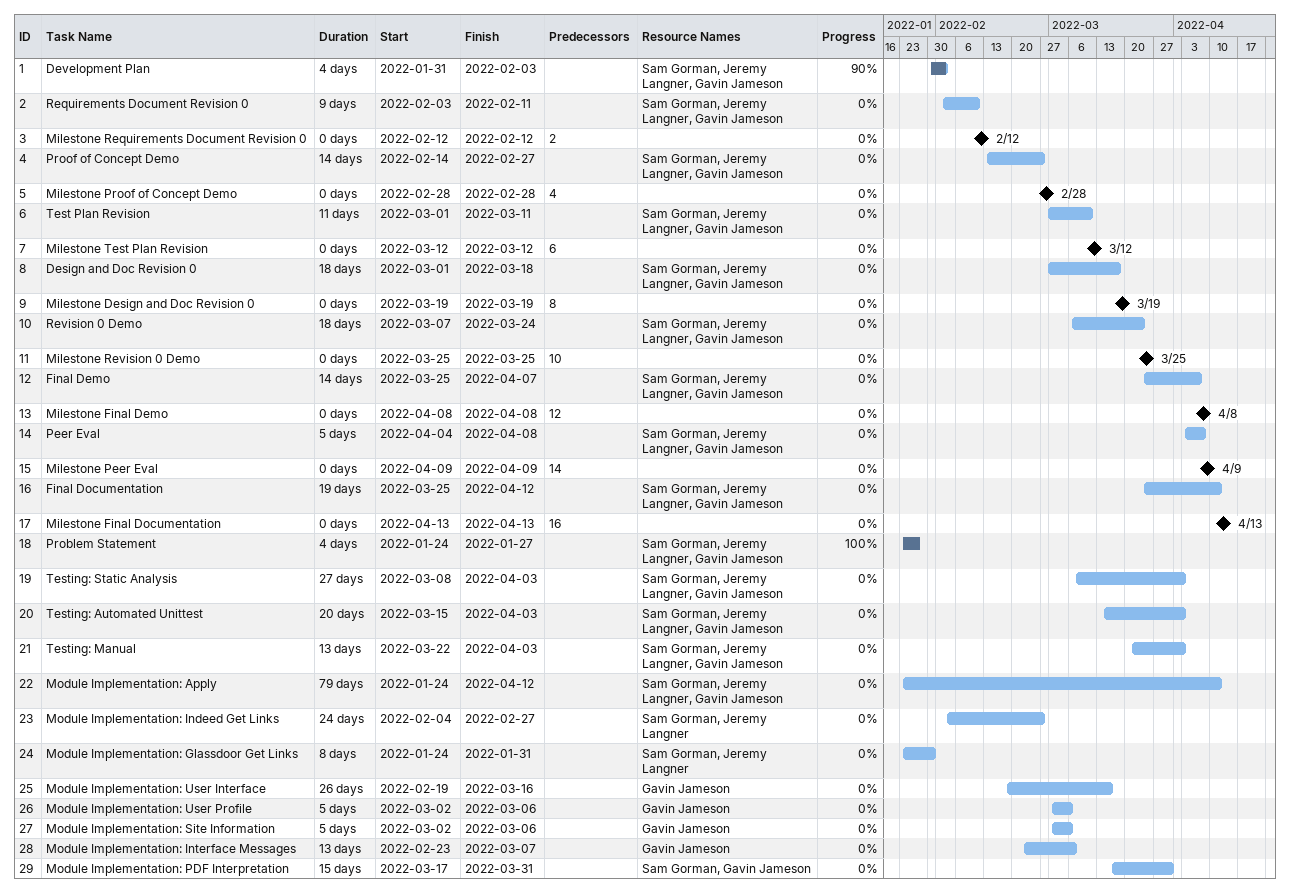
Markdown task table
| ID | Task | Duration | Start | Finish | Predecessors | Resources | % complete |
|---|---|---|---|---|---|---|---|
| 1 | Development Plan | 4d | 2022-01-31 | 2022-02-03 |  | Sam Gorman, Jeremy Langner, Gavin Jameson | 90 |
| 2 | Requirements Document Revision 0 | 9d | 2022-02-03 | 2022-02-11 |  | Sam Gorman, Jeremy Langner, Gavin Jameson | 0 |
| 3 | Milestone Requirements Document Revision 0 | 0d | 2022-02-12 | 2022-02-12 | 2 |  | 0 |
| 4 | Proof of Concept Demo | 14d | 2022-02-14 | 2022-02-27 |  | Sam Gorman, Jeremy Langner, Gavin Jameson | 0 |
| 5 | Milestone Proof of Concept Demo | 0d | 2022-02-28 | 2022-02-28 | 4 |  | 0 |
| 6 | Test Plan Revision | 11d | 2022-03-01 | 2022-03-11 |  | Sam Gorman, Jeremy Langner, Gavin Jameson | 0 |
| 7 | Milestone Test Plan Revision | 0d | 2022-03-12 | 2022-03-12 | 6 |  | 0 |
| 8 | Design and Doc Revision 0 | 18d | 2022-03-01 | 2022-03-18 |  | Sam Gorman, Jeremy Langner, Gavin Jameson | 0 |
| 9 | Milestone Design and Doc Revision 0 | 0d | 2022-03-19 | 2022-03-19 | 8 |  | 0 |
| 10 | Revision 0 Demo | 18d | 2022-03-07 | 2022-03-24 |  | Sam Gorman, Jeremy Langner, Gavin Jameson | 0 |
| 11 | Milestone Revision 0 Demo | 0d | 2022-03-25 | 2022-03-25 | 10 |  | 0 |
| 12 | Final Demo | 14d | 2022-03-25 | 2022-04-07 |  | Sam Gorman, Jeremy Langner, Gavin Jameson | 0 |
| 13 | Milestone Final Demo | 0d | 2022-04-08 | 2022-04-08 | 12 |  | 0 |
| 14 | Peer Eval | 5d | 2022-04-04 | 2022-04-08 |  | Sam Gorman, Jeremy Langner, Gavin Jameson | 0 |
| 15 | Milestone Peer Eval | 0d | 2022-04-09 | 2022-04-09 | 14 |  | 0 |
| 16 | Final Documentation | 19d | 2022-03-25 | 2022-04-12 |  | Sam Gorman, Jeremy Langner, Gavin Jameson | 0 |
| 17 | Milestone Final Documentation | 0d | 2022-04-13 | 2022-04-13 | 16 |  | 0 |
| 18 | Problem Statement | 4d | 2022-01-24 | 2022-01-27 |  | Sam Gorman, Jeremy Langner, Gavin Jameson | 100 |
| 19 | Testing: Static Analysis | 27d | 2022-03-08 | 2022-04-03 |  | Sam Gorman, Jeremy Langner, Gavin Jameson | 0 |
| 20 | Testing: Automated Unittest | 20d | 2022-03-15 | 2022-04-03 |  | Sam Gorman, Jeremy Langner, Gavin Jameson | 0 |
| 21 | Testing: Manual | 13d | 2022-03-22 | 2022-04-03 |  | Sam Gorman, Jeremy Langner, Gavin Jameson | 0 |
| 22 | Module Implementation: Apply | 79d | 2022-01-24 | 2022-04-12 |  | Sam Gorman, Jeremy Langner, Gavin Jameson | 0 |
| 23 | Module Implementation: Indeed Get Links | 24d | 2022-02-04 | 2022-02-27 |  | Sam Gorman, Jeremy Langner | 0 |
| 24 | Module Implementation: Glassdoor Get Links | 8d | 2022-01-24 | 2022-01-31 |  | Sam Gorman, Jeremy Langner | 0 |
| 25 | Module Implementation: User Interface | 26d | 2022-02-19 | 2022-03-16 |  | Gavin Jameson | 0 |
| 26 | Module Implementation: User Profile | 5d | 2022-03-02 | 2022-03-06 |  | Gavin Jameson | 0 |
| 27 | Module Implementation: Site Information | 5d | 2022-03-02 | 2022-03-06 |  | Gavin Jameson | 0 |
| 28 | Module Implementation: Interface Messages | 13d | 2022-02-23 | 2022-03-07 |  | Gavin Jameson | 0 |
| 29 | Module Implementation: PDF Interpretation | 15d | 2022-03-17 | 2022-03-31 |  | Sam Gorman, Gavin Jameson | 0 |
